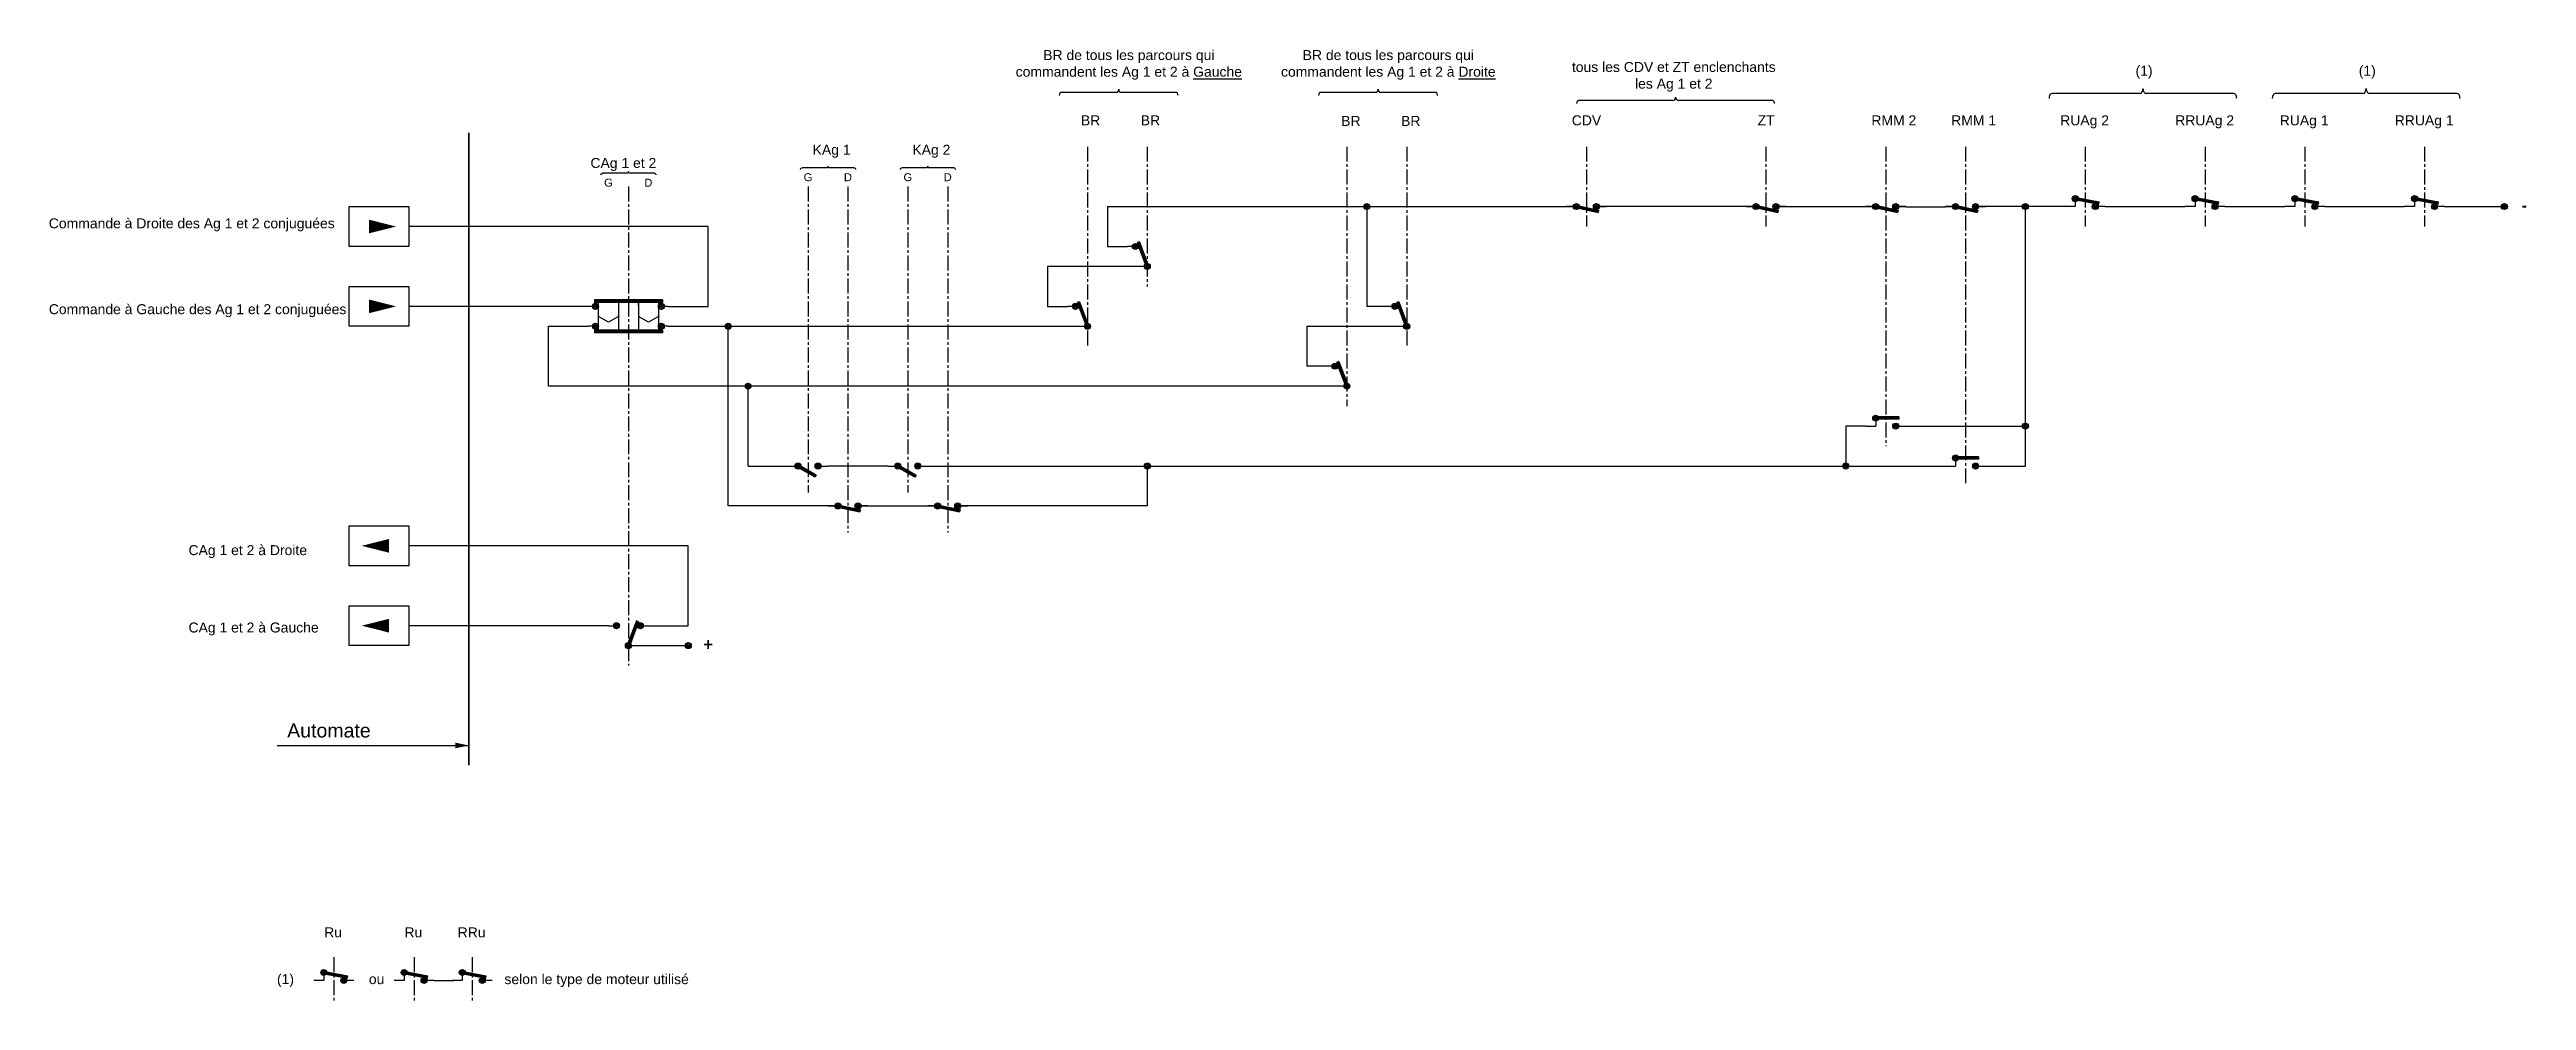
# Model space of a CAD drawing. Extents: x 315 to 936, y 81 to 319.
import ezdxf
from ezdxf.enums import TextEntityAlignment as Align

# ---------------------------------------------------------------- set-up
doc = ezdxf.new("R2010")
doc.units = 0
doc.header["$LTSCALE"] = 7.475992
doc.header["$MEASUREMENT"] = 0
doc.linetypes.add('PETITAXE', pattern=[15.4, 10, -1.8, 1.8, -1.8])
doc.layers.get('0').update_dxf_attribs({"linetype": 'CONTINUOUS'})
doc.layers.add('L1_', color=7, linetype='CONTINUOUS')
doc.styles.get("Standard").update_dxf_attribs({"font": 'arial.ttf'})

# ---------------------------------------------------------------- blocks, each defined once
blk = doc.blocks.new('b18')
at = {"layer": 'L1_', "color": 7, "linetype": 'Continuous'}
for p, q in [((-5, 5), (-3.75, 5)), ((2, 6.18), (-0.04, 0.75)), ((2.19, 6.11), (0.17, 0.73)), ((2.37, 6.04), (0.36, 0.66)), ((2.56, 5.97), (0.52, 0.54)), ((2.56, 5.97), (2, 6.18)), ((3.75, 5), (5, 5))]:
    blk.add_line(p, q, dxfattribs=at)
for centre, radius in [((-3, 5), 0.75), ((-3, 5), 0.5), ((-3, 5), 0.3), ((-3, 5), 0.1), ((0, 0), 0.75), ((0, 0), 0.5), ((0, 0), 0.3), ((0, 0), 0.1), ((3, 5), 0.75), ((3, 5), 0.5), ((3, 5), 0.3), ((3, 5), 0.1)]:
    blk.add_circle(centre, radius, dxfattribs=at)
blk = doc.blocks.new('con075')
at = {"layer": 'L1_', "color": 7, "linetype": 'Continuous'}
for radius in [0.75, 0.5, 0.2]:
    blk.add_circle((0, 0), radius, dxfattribs=at)
blk = doc.blocks.new('r48')
at = {"layer": 'L1_', "color": 7, "linetype": 'Continuous'}
for p, q in [((-7.5, 0), (-10, 0)), ((8.5, 1.600006), (-8.5, 1.600006)), ((-8.5, 1.600006), (-8.5, 1)), ((-8.5, 1.600006), (-8.5, 1)), ((8.5, 1.399994), (-8.5, 1.399994)), ((8.5, 1.199997), (-8.5, 1.199997)), ((8.5, 1), (-8.5, 1)), ((-7.5, -6), (-7.5, 1)), ((-2.5, 1), (-2.5, -6)), ((2.5, 1), (2.5, -6)), ((2.5, 0.199997), (2.5, 1)), ((7.5, 1), (7.5, -6)), ((10, 0), (7.5, 0)), ((8.5, 1.600006), (8.5, 1)), ((-7.5, -5), (-10, -5)), ((8.5, -6), (-8.5, -6)), ((-8.5, -6), (-8.5, -6.600006)), ((8.5, -6.199997), (-8.5, -6.199997)), ((-5, -3.943375), (-7.5, -2.5)), ((-2.5, -2.5), (-5, -3.943375)), ((5, -3.943375), (2.5, -2.5)), ((7.5, -2.5), (5, -3.943375)), ((10, -5), (7.5, -5)), ((10, -5), (7.5, -5)), ((8.5, -6), (8.5, -6.600006)), ((8.5, -6.399994), (-8.5, -6.399994)), ((8.5, -6.600006), (-8.5, -6.600006))]:
    blk.add_line(p, q, dxfattribs=at)
for radius in [0.75, 0.5, 0.2]:
    blk.add_circle((-8.25, -5), radius, dxfattribs=at)
for p in [(-8.25, 0), (8.25, 0), (8.25, -5)]:
    blk.add_blockref('con075', p, dxfattribs=at)
blk = doc.blocks.new('G_D')
at = {"layer": 'L1_', "color": 7, "linetype": 'Continuous'}
for p, q in [((-6.01, 3.35), (-6.48, 3.35)), ((-0.39, 3.35), (-6.41, 3.35)), ((-6.01, 3.35), (-6.41, 3.35)), ((6.51, 3.35), (0.41, 3.35))]:
    blk.add_line(p, q, dxfattribs=at)
at = {"layer": 'L1_', "color": 7, "linetype": 'Continuous', "extrusion": (0, 0, -1)}
for centre, major_axis, start_param, end_param in [((-6.48, 2.95), (-0.283, 0.283), 5.497787, 7.068583), ((-0.39, 3.75), (-0.283, 0.283), 2.356194, 3.926991), ((0.41, 3.75), (-0.283, 0.283), 3.883065, 5.497787), ((6.51, 2.95), (-0.282, 0.282), 0.785398, 2.357422)]:
    blk.add_ellipse(centre, major_axis=major_axis, ratio=1, start_param=start_param, end_param=end_param, dxfattribs=at)
at = {"layer": 'L1_', "color": 7, "linetype": 'Continuous', "width": 1}
for s, p in [('G', (-5, -0.61)), ('D', (5, -0.61))]:
    blk.add_text(s, height=2, dxfattribs=at).set_placement(p, align=Align.BOTTOM_CENTER)
blk = doc.blocks.new('accol3')
at = {"layer": 'L1_', "color": 7, "linetype": 'Continuous'}
for p, q in [((-23.07, 1.21), (-24.02, 1.21)), ((-0.77, 1.21), (-23.86, 1.21)), ((-23.07, 1.21), (-23.86, 1.21)), ((24.02, 1.21), (0.83, 1.21))]:
    blk.add_line(p, q, dxfattribs=at)
for centre, radius, start, end in [((-24.02, 0.41), 0.8, 90, 180), ((-0.77, 2.01), 0.801, 270, 0), ((0.83, 2.01), 0.8, 180, 272.5168), ((24.02, 0.41), 0.799, 359.9296, 90)]:
    blk.add_arc(centre, radius, start, end, dxfattribs=at)
blk = doc.blocks.new('b15')
at = {"layer": 'L1_', "color": 7, "linetype": 'Continuous'}
for p, q in [((-3.75, 5), (-5, 5)), ((-1.99, 6.15), (-2.56, 5.95)), ((-2.56, 5.95), (-0.52, 0.54)), ((-1.99, 6.15), (-2.54, 5.96)), ((-2.37, 6.02), (-0.36, 0.66)), ((-2.18, 6.08), (-0.17, 0.73)), ((-1.99, 6.15), (0.04, 0.75))]:
    blk.add_line(p, q, dxfattribs=at)
for centre, radius in [((-3, 5), 0.75), ((-3, 5), 0.5), ((-3, 5), 0.3), ((-3, 5), 0.1), ((0, 0), 0.75), ((0, 0), 0.5), ((0, 0), 0.3), ((0, 0), 0.1)]:
    blk.add_circle(centre, radius, dxfattribs=at)
blk = doc.blocks.new('cr1')
for p, q in [((-1.76, 0.15), (3.08, -0.89)), ((-1.89, -0.44), (2.95, -1.48)), ((-1.79, -0.25), (2.99, -1.28)), ((-1.75, -0.06), (3.03, -1.09)), ((3.08, -0.89), (2.95, -1.48))]:
    blk.add_line(p, q)
at = {"layer": 'L1_', "color": 7, "linetype": 'Continuous'}
for p, q in [((-5, 0), (-3.25, 0)), ((-3.25, 0), (-5, 0)), ((-3.25, 0), (-5, 0)), ((-3.25, 0), (-5, 0)), ((5, 0), (3.25, 0)), ((3.25, 0), (5, 0))]:
    blk.add_line(p, q, dxfattribs=at)
for centre, radius in [((-2.5, 0), 0.75), ((-2.5, 0), 0.5), ((-2.5, 0), 0.3), ((-2.5, 0), 0.1), ((2.5, 0), 0.75), ((2.5, 0), 0.5), ((2.5, 0), 0.5), ((2.5, 0), 0.3), ((2.5, 0), 0.1)]:
    blk.add_circle(centre, radius, dxfattribs=at)
blk = doc.blocks.new('CR3')
at = {"layer": 'L1_', "color": 7, "linetype": 'Continuous'}
for p, q in [((-5, 0), (-3.25, 0)), ((3.25, 0), (5, 0)), ((1.76, -2.8), (-2.05, -0.6)), ((1.86, -2.63), (-1.91, -0.46)), ((1.96, -2.46), (-1.81, -0.29)), ((2.06, -2.28), (-1.75, -0.08)), ((2.06, -2.28), (1.76, -2.8))]:
    blk.add_line(p, q, dxfattribs=at)
for centre, radius in [((-2.5, 0), 0.75), ((-2.5, 0), 0.5), ((-2.5, 0), 0.3), ((-2.5, 0), 0.1), ((2.5, 0), 0.75), ((2.5, 0), 0.5), ((2.5, 0), 0.3), ((2.5, 0), 0.1)]:
    blk.add_circle(centre, radius, dxfattribs=at)
blk = doc.blocks.new('cr5')
at = {"layer": 'L1_', "color": 7, "linetype": 'Continuous'}
for p, q in [((-5, 0), (-2.5, 0)), ((-2.5, 1.25), (-2.5, 0)), ((3.25, 2.300003), (-1.812614, 2.300003)), ((3.25, 1.699997), (-1.812614, 1.699997)), ((3.25, 2.099998), (-1.756699, 2.099998)), ((3.25, 1.899994), (-1.756699, 1.899994)), ((3.25, 2.300003), (3.25, 1.699997)), ((3.25, 0), (5, 0))]:
    blk.add_line(p, q, dxfattribs=at)
for centre, radius in [((-2.5, 2), 0.75), ((-2.5, 2), 0.5), ((-2.5, 2), 0.3), ((-2.5, 2), 0.1), ((2.5, 0), 0.75), ((2.5, 0), 0.75), ((2.5, 0), 0.5), ((2.5, 0), 0.3), ((2.5, 0), 0.1)]:
    blk.add_circle(centre, radius, dxfattribs=at)
blk = doc.blocks.new('cr7')
for p, q in [((-1.88, 1.58), (3.37, 0.6)), ((-1.79, 1.77), (3.41, 0.8)), ((-1.77, 2.17), (3.48, 1.19)), ((-1.75, 1.96), (3.45, 0.99)), ((3.37, 0.6), (3.48, 1.19))]:
    blk.add_line(p, q)
at = {"layer": 'L1_', "color": 7, "linetype": 'Continuous'}
for p, q in [((-2.5, 0), (-5, 0)), ((-2.5, 1.25), (-2.5, 0)), ((5, 0), (3.25, 0))]:
    blk.add_line(p, q, dxfattribs=at)
for centre, radius in [((-2.5, 2), 0.75), ((-2.5, 2), 0.5), ((-2.5, 2), 0.3), ((-2.5, 2), 0.1), ((2.5, 0), 0.75), ((2.5, 0), 0.5), ((2.5, 0), 0.3), ((2.5, 0), 0.1)]:
    blk.add_circle(centre, radius, dxfattribs=at)

msp = doc.modelspace()

# ---------------------------------------------------------------- linework, layer by layer
for p, q in [((580, 280), (695, 280)), ((750, 280), (770, 280)), ((590, 265), (565, 265)), ((630, 250), (655, 250)), ((411.31, 86.12), (416.31, 86.12))]:
    msp.add_line(p, q)
at = {"layer": 'L1_', "linetype": 'PETITAXE', "ltscale": 0.05}
for p, q in [((575, 295), (575, 245)), ((590, 295), (590, 260)), ((640, 295), (640, 230)), ((655, 295), (655, 245)), ((700, 295), (700, 275)), ((745, 295), (745, 275)), ((775, 295), (775, 220)), ((795, 295), (795, 210)), ((825, 295), (825, 275)), ((855, 295), (855, 275)), ((880, 295), (880, 275)), ((910, 295), (910, 275)), ((460, 285), (460, 165)), ((505, 285), (505, 208.33)), ((515, 285), (515, 198.33)), ((530, 285), (530, 208.33)), ((540, 285), (540, 198.33)), ((386.19, 91.93), (386.19, 81.12)), ((406.31, 91.93), (406.31, 81.12)), ((420.89, 91.93), (420.89, 81.12))]:
    msp.add_line(p, q, dxfattribs=at)
at = {"layer": 'L1_'}
for p, q in [((580, 280), (580, 270)), ((645, 280), (645, 255)), ((740, 280), (705, 280)), ((780, 279.97), (790, 279.97)), ((820, 280), (800, 280)), ((810, 215), (810, 280)), ((830, 280), (850, 280)), ((860, 280), (875, 280)), ((885, 280), (905, 280)), ((915, 280), (930, 280)), ((480, 275), (405, 275)), ((480, 255), (480, 275)), ((580, 270), (585, 270)), ((565, 265), (565, 255)), ((450, 255), (405, 255)), ((470, 255), (480, 255)), ((565, 255), (570, 255)), ((650, 255), (645, 255)), ((440, 235), (440, 250)), ((440, 250), (450, 250)), ((470, 250), (575, 250)), ((485, 205), (485, 250)), ((630, 250), (630, 240)), ((635, 240), (630, 240)), ((640, 235), (440, 235)), ((490, 215), (490, 235)), ((770, 225), (765, 225)), ((765, 225), (765, 215)), ((780, 225), (810, 225)), ((490, 215), (500, 215)), ((525, 215), (510, 215)), ((535, 215), (790, 215)), ((590, 215), (590, 205)), ((800, 215), (810, 215)), ((510, 205), (485, 205)), ((520, 205), (535, 205)), ((590, 205), (545, 205)), ((475, 195), (405, 195)), ((475, 175), (475, 195)), ((455, 175), (405, 175)), ((465, 175), (475, 175)), ((460, 170), (475, 170)), ((372, 145), (420, 145))]:
    msp.add_line(p, q, dxfattribs=at)
at = {"layer": 'L1_', "linetype": 'PETITAXE', "ltscale": 0.05, "const_width": 0.4}
msp.add_lwpolyline([(420, 298.5), (420, 140)], dxfattribs=at)
at = {"layer": 'L1_'}
for points in [[(390, 280), (405, 280), (405, 270), (390, 270)], [(390, 260), (405, 260), (405, 250), (390, 250)], [(390, 200), (405, 200), (405, 190), (390, 190)], [(390, 180), (405, 180), (405, 170), (390, 170)]]:
    msp.add_lwpolyline(points, close=True, dxfattribs=at)
for points in [[(401.83, 275, 0, 3.42, 0), (395, 275, 3.42, 3.42, 0)], [(401.83, 255, 0, 3.42, 0), (395, 255, 3.42, 3.42, 0)], [(393.17, 195, 0, 3.42, 0), (400, 195, 3.42, 3.42, 0)], [(393.17, 175, 0, 3.42, 0), (400, 175, 3.42, 3.42, 0)], [(420, 145, 0, 1.43, 0), (416.6, 145, 1.43, 1.43, 0)]]:
    msp.add_lwpolyline(points, format="xyseb", dxfattribs=at)

# ---------------------------------------------------------------- block references
for name, p in [('cr1', (700, 280)), ('cr1', (745, 280)), ('cr1', (775, 280)), ('cr1', (795, 280)), ('cr7', (825, 280)), ('cr7', (855, 280)), ('cr7', (880, 280)), ('cr7', (910, 280)), ('b15', (655, 250)), ('b15', (640, 235)), ('cr5', (775, 225)), ('cr5', (795, 215)), ('CR3', (505, 215)), ('CR3', (530, 215)), ('cr1', (515, 205)), ('cr1', (540, 205)), ('cr7', (386.19, 86.12)), ('cr7', (406.31, 86.12)), ('cr7', (420.89, 86.12))]:
    msp.add_blockref(name, p)
at = {"layer": 'L1_', "xscale": 0.6000000000000228}
for p in [(582.82, 307.4), (647.82, 307.4)]:
    msp.add_blockref('accol3', p, dxfattribs=at)
at = {"layer": 'L1_'}
for name, p in [('accol3', (722.34, 305.4)), ('G_D', (460, 285)), ('G_D', (510, 286.36)), ('G_D', (535, 286.36)), ('con075', (645, 280)), ('con075', (810, 280)), ('con075', (930, 280)), ('b15', (590, 265)), ('r48', (460, 255)), ('b15', (575, 250)), ('con075', (485, 250)), ('con075', (490, 235)), ('con075', (810, 225)), ('con075', (590, 215)), ('con075', (765, 215)), ('b18', (460, 170)), ('con075', (475, 170))]:
    msp.add_blockref(name, p, dxfattribs=at)
at = {"layer": 'L1_', "xscale": 0.947152604119346, "yscale": 1.578587673532183, "zscale": 1.578587673532183}
for p in [(839.43, 306.44), (895.35, 306.44)]:
    msp.add_blockref('accol3', p, dxfattribs=at)

# ---------------------------------------------------------------- texts
at = {"insert": (369.45, 87.71), "char_height": 2.5, "attachment_point": 1}
msp.add_mtext_dynamic_manual_height_columns('\\pxi-3,l4,t4;(1)^I                ou                               selon le type de moteur utilisé', width=153.9603, gutter_width=10, heights=[8.6], dxfattribs=at)
at = {"layer": 'L1_', "color": 7}
for s, p in [('BR', (575.79, 300.35)), ('BR', (590.79, 300.35)), ('BR', (641.01, 300.2)), ('BR', (656.01, 300.2)), ('CDV', (700.03, 300.35)), ('ZT', (745.03, 300.35)), ('RMM 2', (777.03, 300.35)), ('RMM 1', (797.03, 300.35)), ('RUAg 2', (824.83, 300.35)), ('RRUAg 2', (854.9, 300.35)), ('RUAg 1', (879.83, 300.35)), ('RRUAg 1', (909.9, 300.35)), ('CAg 1 et 2', (458.74, 289.67)), ('Ru', (386.01, 96.93)), ('Ru', (406.13, 96.93)), ('RRu', (420.72, 96.93))]:
    msp.add_text(s, height=2.5, dxfattribs=at).set_placement(p, align=Align.CENTER)
for s, height, p in [('Commande à Droite des Ag 1 et 2 conjuguées', 2.5, (314.79, 274.55)), ('Commande à Gauche des Ag 1 et 2 conjuguées', 2.5, (314.79, 253.04)), ('CAg 1 et 2 à Droite', 2.5, (349.79, 192.68)), ('CAg 1 et 2 à Gauche', 2.5, (349.79, 173.3)), ('Automate', 3.5, (374.51, 147))]:
    msp.add_text(s, height=height, dxfattribs=at).set_placement(p)
at = {"layer": 'L1_', "attachment_point": 5}
for s, insert, char_height, width in [('BR de tous les parcours qui commandent les Ag 1 et 2 à {\\LGauche}', (585.38, 315.49), 2.5, 60.1481), ('BR de tous les parcours qui commandent les Ag 1 et 2 à {\\LDroite}', (650.38, 315.49), 2.5, 60.1481), ('tous les CDV et ZT enclenchants les Ag 1 et 2', (721.9, 312.5), 2.5, 55), ('(1)', (839.73, 313.67), 2.5, 60.1481), ('(1)', (895.65, 313.67), 2.5, 60.1481), ('KAg 1', (510.91, 293.86), 2.5, 11.8119), ('KAg 2', (535.91, 293.86), 2.5, 11.8119), ('{\\fArial|b1|i0|c0|p34;-}', (935, 280.33), 3, 10), ('{\\fArial|b1|i0|c0|p34;+}', (480, 170.33), 3, 10)]:
    msp.add_mtext(s, dxfattribs=dict(at, insert=insert, char_height=char_height, width=width))

doc.saveas('drawing.dxf')
